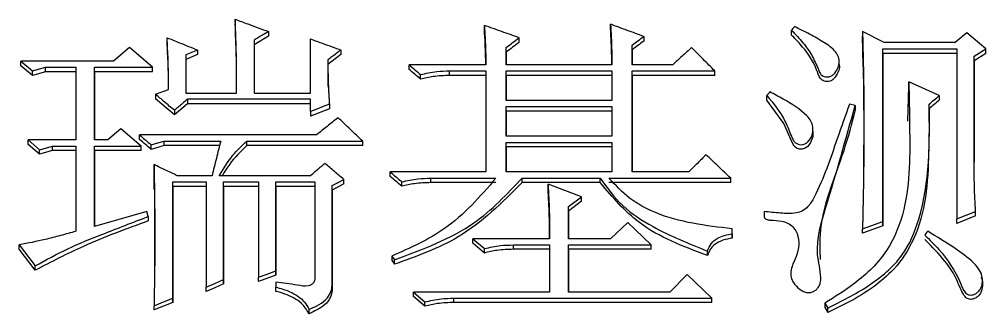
# Model space of a CAD drawing. Header units: millimetres. Extents: x 2371 to 4515, y 843 to 2359.
# Drawn here: x 2888.79 to 2896, y 2089.19 to 2091.39 of the extents above; entities that cross this region are included whole.
import ezdxf

# ---------------------------------------------------------------- set-up
doc = ezdxf.new("R2010")
doc.units = ezdxf.units.MM

msp = doc.modelspace()

# ---------------------------------------------------------------- linework, layer by layer
at = {"color": 7, "linetype": 'Continuous', "lineweight": 25}
for p, q in [((2890.4005, 2091.3858), (2890.4005, 2091.3509)), ((2892.2611, 2091.3051), (2892.2611, 2091.34)), ((2893.2022, 2091.3143), (2893.2022, 2091.3492)), ((2889.8921, 2091.2134), (2889.8921, 2091.2482)), ((2890.6493, 2091.2593), (2890.5411, 2091.1951)), ((2890.6493, 2091.2941), (2890.6493, 2091.2593)), ((2890.963, 2090.8346), (2890.963, 2091.239)), ((2892.5207, 2091.2134), (2892.5207, 2091.2482)), ((2893.451, 2091.2574), (2893.451, 2091.2226)), ((2894.5544, 2091.2685), (2894.5544, 2091.3034)), ((2895.2466, 2091.2115), (2895.0844, 2091.2941)), ((2895.0844, 2091.2941), (2895.0844, 2091.2593)), ((2895.8632, 2091.2849), (2895.7767, 2091.2115)), ((2896.0039, 2091.1656), (2895.8632, 2091.2849)), ((2889.6108, 2091.1747), (2889.4918, 2091.0737)), ((2889.7839, 2091.0277), (2889.6108, 2091.1747)), ((2890.5411, 2091.2298), (2890.5411, 2090.8346)), ((2890.5411, 2091.2298), (2890.5411, 2091.1951)), ((2890.5411, 2091.1951), (2890.5411, 2090.8346)), ((2892.4233, 2091.0461), (2892.4233, 2091.1747)), ((2892.4233, 2091.1401), (2892.4233, 2091.1747)), ((2893.3644, 2091.0461), (2893.3644, 2091.1931)), ((2893.3644, 2091.1584), (2893.3644, 2091.1931)), ((2895.2358, 2091.1656), (2895.7875, 2091.1656)), ((2895.2358, 2089.8755), (2895.2358, 2091.1656)), ((2895.2358, 2091.1309), (2895.2358, 2091.1656)), ((2895.7767, 2091.2115), (2895.2466, 2091.2115)), ((2895.7875, 2091.1656), (2895.7875, 2089.894)), ((2895.9173, 2091.1105), (2896.0039, 2091.1656)), ((2896.0039, 2091.1309), (2896.0039, 2091.1656)), ((2890.1192, 2091.1563), (2890.0327, 2091.1196)), ((2890.1192, 2091.1217), (2890.0327, 2091.085)), ((2890.0327, 2091.1196), (2890.0327, 2090.8346)), ((2890.0327, 2091.1196), (2890.0327, 2091.085)), ((2890.1192, 2091.1563), (2890.1192, 2091.1217)), ((2891.1902, 2091.1217), (2891.0928, 2091.0483)), ((2891.1902, 2091.1564), (2891.1902, 2091.1217)), ((2892.4233, 2091.1401), (2892.4233, 2091.0461)), ((2893.3644, 2091.1584), (2893.3644, 2091.0461)), ((2895.2358, 2091.1309), (2895.2358, 2089.8426)), ((2895.7875, 2091.1309), (2895.2358, 2091.1309)), ((2896.0039, 2091.1309), (2895.9173, 2091.0759)), ((2895.9173, 2090.3187), (2895.9173, 2091.1105)), ((2895.9173, 2091.0759), (2895.9173, 2091.1105)), ((2888.7995, 2091.0737), (2888.8861, 2091.0001)), ((2889.4918, 2091.0737), (2888.7995, 2091.0737)), ((2888.7995, 2091.0391), (2888.7995, 2091.0737)), ((2888.8861, 2090.9657), (2888.7995, 2091.0391)), ((2888.8861, 2091.0001), (2888.9834, 2091.0277)), ((2888.9834, 2091.0277), (2889.2106, 2091.0277)), ((2888.9834, 2090.9932), (2888.9834, 2091.0277)), ((2889.2106, 2091.0277), (2889.2106, 2090.4847)), ((2889.3512, 2091.0277), (2889.7839, 2091.0277)), ((2889.3512, 2090.4847), (2889.3512, 2091.0277)), ((2889.3512, 2090.9932), (2889.3512, 2091.0277)), ((2890.0327, 2091.085), (2890.0327, 2090.8346)), ((2892.2719, 2091.0461), (2891.6986, 2091.0461)), ((2891.6986, 2091.0116), (2891.6986, 2091.0461)), ((2893.213, 2091.0461), (2892.4233, 2091.0461)), ((2893.6673, 2091.0461), (2893.3644, 2091.0461)), ((2894.9097, 2091.0723), (2894.9097, 2091.0841)), ((2894.9097, 2091.0492), (2894.9097, 2091.0608)), ((2895.9173, 2091.0759), (2895.9173, 2090.3186)), ((2888.8861, 2090.9657), (2888.8861, 2091.0001)), ((2888.9834, 2090.9932), (2888.8861, 2090.9657)), ((2889.2106, 2090.9932), (2888.9834, 2090.9932)), ((2889.3512, 2090.9932), (2889.3512, 2090.4847)), ((2889.7839, 2090.9932), (2889.3512, 2090.9932)), ((2891.7851, 2090.9382), (2891.7851, 2090.9726)), ((2892.0014, 2091.0002), (2892.2719, 2091.0002)), ((2892.0014, 2090.9657), (2892.0014, 2091.0002)), ((2892.2719, 2090.9657), (2892.0014, 2090.9657)), ((2892.2719, 2091.0002), (2892.2719, 2090.2449)), ((2892.4233, 2091.0002), (2893.213, 2091.0002)), ((2892.4233, 2090.7794), (2892.4233, 2091.0002)), ((2892.4233, 2090.9657), (2892.4233, 2091.0002)), ((2892.4233, 2090.9657), (2892.4233, 2090.7794)), ((2893.213, 2090.9657), (2892.4233, 2090.9657)), ((2893.213, 2091.0002), (2893.213, 2090.7794)), ((2893.3644, 2091.0002), (2893.981, 2091.0002)), ((2893.3644, 2090.245), (2893.3644, 2091.0002)), ((2893.3644, 2090.9657), (2893.3644, 2091.0002)), ((2893.3644, 2090.9657), (2893.3644, 2090.245)), ((2893.981, 2090.9657), (2893.3644, 2090.9657)), ((2893.981, 2090.9657), (2893.981, 2091.0002)), ((2895.4228, 2090.625), (2895.4306, 2090.8831)), ((2895.6577, 2090.8162), (2895.4306, 2090.9174)), ((2895.4306, 2090.8831), (2895.4306, 2090.9174)), ((2889.8055, 2090.8254), (2889.9029, 2090.8622)), ((2889.8055, 2090.8254), (2889.8055, 2090.7912)), ((2890.0327, 2090.8346), (2890.4113, 2090.8346)), ((2890.5411, 2090.8346), (2890.963, 2090.8346)), ((2894.3705, 2090.7821), (2894.3705, 2090.8163)), ((2895.6577, 2090.8162), (2895.6577, 2090.7821)), ((2889.9462, 2090.6717), (2889.8055, 2090.7912)), ((2890.0435, 2090.7544), (2889.9462, 2090.6717)), ((2890.963, 2090.7886), (2890.0435, 2090.7886)), ((2890.0435, 2090.7886), (2890.0435, 2090.7544)), ((2890.963, 2090.7544), (2890.0435, 2090.7544)), ((2890.963, 2090.6966), (2890.963, 2090.7886)), ((2891.1036, 2090.7518), (2891.1036, 2090.7177)), ((2893.213, 2090.7794), (2892.4233, 2090.7794)), ((2892.4233, 2090.7334), (2893.213, 2090.7334)), ((2892.4233, 2090.5124), (2892.4233, 2090.7334)), ((2892.4233, 2090.6993), (2892.4233, 2090.7334)), ((2893.213, 2090.7334), (2893.213, 2090.5124)), ((2895.0303, 2090.7426), (2894.987, 2090.7518)), ((2895.0303, 2090.7426), (2895.0303, 2090.7085)), ((2895.582, 2090.7177), (2895.582, 2090.7518)), ((2889.9462, 2090.7058), (2889.9462, 2090.6717)), ((2891.1036, 2090.7177), (2890.963, 2090.6625)), ((2890.963, 2090.6966), (2890.963, 2090.6625)), ((2892.4233, 2090.6993), (2892.4233, 2090.5124)), ((2893.213, 2090.6993), (2892.4233, 2090.6993)), ((2894.7129, 2090.5828), (2894.7129, 2090.5833)), ((2889.5459, 2090.5676), (2889.4486, 2090.4847)), ((2889.6974, 2090.4386), (2889.5459, 2090.5676)), ((2891.0063, 2090.5216), (2889.6866, 2090.5215)), ((2889.6866, 2090.4877), (2889.6866, 2090.5215)), ((2893.213, 2090.5124), (2892.4233, 2090.5124)), ((2894.7129, 2090.549), (2894.7129, 2090.58)), ((2888.8536, 2090.4847), (2888.9402, 2090.4109)), ((2889.2106, 2090.4847), (2888.8536, 2090.4847)), ((2888.9402, 2090.3773), (2888.8536, 2090.4509)), ((2888.9402, 2090.4109), (2889.0375, 2090.4386)), ((2889.0375, 2090.4386), (2889.2106, 2090.4386)), ((2889.0375, 2090.4049), (2889.0375, 2090.4386)), ((2889.2106, 2090.4386), (2889.2106, 2089.8015)), ((2889.4486, 2090.4847), (2889.3512, 2090.4847)), ((2889.3512, 2090.4386), (2889.6974, 2090.4386)), ((2889.3512, 2089.8385), (2889.3512, 2090.4386)), ((2889.3512, 2090.4049), (2889.3512, 2090.4386)), ((2889.7731, 2090.4141), (2889.7731, 2090.4478)), ((2889.8704, 2090.4417), (2889.7731, 2090.4141)), ((2889.8704, 2090.4755), (2890.2923, 2090.4755)), ((2890.2838, 2090.4417), (2889.8704, 2090.4417)), ((2890.4871, 2090.4755), (2891.3524, 2090.4755)), ((2890.4871, 2090.4417), (2890.4871, 2090.4755)), ((2891.3524, 2090.4417), (2890.4871, 2090.4417)), ((2891.3524, 2090.4417), (2891.3524, 2090.4755)), ((2892.4233, 2090.4663), (2893.213, 2090.4663)), ((2892.4233, 2090.2449), (2892.4233, 2090.4663)), ((2892.4233, 2090.4325), (2892.4233, 2090.4663)), ((2893.213, 2090.4663), (2893.213, 2090.2449)), ((2888.9402, 2090.3773), (2888.9402, 2090.4109)), ((2889.0375, 2090.4049), (2888.9402, 2090.3773)), ((2889.2106, 2090.4049), (2889.0375, 2090.4049)), ((2889.3512, 2090.4049), (2889.3512, 2089.8385)), ((2889.6974, 2090.4049), (2889.3512, 2090.4049)), ((2892.4233, 2090.4325), (2892.4233, 2090.2449)), ((2893.213, 2090.4325), (2892.4233, 2090.4325)), ((2889.7947, 2090.2668), (2889.7947, 2090.3003)), ((2889.7966, 2090.1144), (2889.7947, 2090.2668)), ((2892.2719, 2090.2449), (2891.558, 2090.2449)), ((2891.558, 2090.2115), (2891.558, 2090.2449)), ((2893.213, 2090.2449), (2892.4233, 2090.2449)), ((2893.7863, 2090.245), (2893.3644, 2090.245)), ((2889.9354, 2090.1711), (2890.1842, 2090.1711)), ((2889.9354, 2089.3016), (2889.9354, 2090.1711)), ((2889.9354, 2090.1377), (2889.9354, 2090.1711)), ((2890.2274, 2090.2172), (2889.9678, 2090.2172)), ((2890.1842, 2090.1711), (2890.1842, 2089.385)), ((2890.963, 2090.2172), (2890.2815, 2090.2172)), ((2890.314, 2090.1711), (2890.5736, 2090.1711)), ((2890.314, 2089.4406), (2890.314, 2090.1711)), ((2890.314, 2090.1377), (2890.314, 2090.1711)), ((2890.5736, 2090.1711), (2890.5736, 2089.4591)), ((2890.7034, 2090.1711), (2890.9955, 2090.1711)), ((2890.7034, 2089.5054), (2890.7034, 2090.1711)), ((2890.7034, 2090.1377), (2890.7034, 2090.1711)), ((2890.9955, 2090.1711), (2890.9955, 2089.4406)), ((2891.2118, 2090.1562), (2891.1253, 2090.1101)), ((2891.2118, 2090.1562), (2891.2118, 2090.1896)), ((2891.6445, 2090.1378), (2891.6445, 2090.1711)), ((2891.8608, 2090.1988), (2892.3476, 2090.1988)), ((2891.8608, 2090.1654), (2891.8608, 2090.1988)), ((2892.3476, 2090.1654), (2891.8608, 2090.1654)), ((2892.5423, 2090.1988), (2893.1265, 2090.1988)), ((2892.5423, 2090.1654), (2892.5423, 2090.1988)), ((2893.1265, 2090.1654), (2892.5423, 2090.1654)), ((2892.9858, 2090.0603), (2892.737, 2090.1527)), ((2892.737, 2090.1193), (2892.737, 2090.1527)), ((2893.1265, 2090.1654), (2893.1265, 2090.1988)), ((2893.1914, 2090.1988), (2894.1, 2090.1988)), ((2894.1, 2090.1654), (2893.1914, 2090.1654)), ((2894.1, 2090.1654), (2894.1, 2090.1988)), ((2889.7971, 2090.1182), (2889.7971, 2089.3964)), ((2889.9354, 2090.1377), (2889.9354, 2089.2694)), ((2890.1842, 2090.1377), (2889.9354, 2090.1377)), ((2890.314, 2090.1377), (2890.314, 2089.4082)), ((2890.5736, 2090.1377), (2890.314, 2090.1377)), ((2890.7034, 2090.1377), (2890.7034, 2089.473)), ((2890.9955, 2090.1377), (2890.7034, 2090.1377)), ((2891.1253, 2089.4128), (2891.1253, 2090.1434)), ((2891.1253, 2090.1101), (2891.1253, 2090.1434)), ((2891.1253, 2090.1101), (2891.1253, 2089.3804)), ((2892.8885, 2089.9864), (2892.9858, 2090.0603)), ((2892.9858, 2090.0271), (2892.8885, 2089.9533)), ((2892.9858, 2090.0271), (2892.9858, 2090.0603)), ((2889.7406, 2089.9494), (2889.3512, 2089.8385)), ((2889.7515, 2089.9125), (2889.7406, 2089.9494)), ((2892.8885, 2089.7461), (2892.8885, 2089.9864)), ((2892.8885, 2089.9533), (2892.8885, 2089.9864)), ((2892.8885, 2089.9533), (2892.8885, 2089.7461)), ((2895.7875, 2089.894), (2895.9281, 2089.9495)), ((2895.9281, 2089.9164), (2895.9281, 2089.9495)), ((2889.7515, 2089.9125), (2889.7515, 2089.8795)), ((2893.332, 2089.8663), (2893.2022, 2089.7461)), ((2893.5051, 2089.6998), (2893.332, 2089.8663)), ((2895.0844, 2089.8201), (2895.2358, 2089.8755)), ((2895.2358, 2089.8426), (2895.2358, 2089.8755)), ((2895.9281, 2089.9164), (2895.7875, 2089.861)), ((2895.7875, 2089.861), (2895.7875, 2089.894)), ((2894.1108, 2089.7831), (2894.1108, 2089.8201)), ((2894.1108, 2089.7872), (2894.1108, 2089.8201)), ((2895.2358, 2089.8426), (2895.0844, 2089.7872)), ((2895.0844, 2089.7872), (2895.0844, 2089.8201)), ((2892.1745, 2089.7461), (2892.2611, 2089.6721)), ((2892.7479, 2089.7461), (2892.1745, 2089.7461)), ((2892.1745, 2089.7133), (2892.1745, 2089.7461)), ((2893.2022, 2089.7461), (2892.8885, 2089.7461)), ((2894.1108, 2089.7831), (2894.1108, 2089.7502)), ((2888.7887, 2089.6998), (2888.9073, 2089.543)), ((2888.7887, 2089.6671), (2888.7887, 2089.6998)), ((2888.9073, 2089.5104), (2888.7887, 2089.6671)), ((2892.2611, 2089.6394), (2892.1745, 2089.7133)), ((2892.2611, 2089.6394), (2892.2611, 2089.6721)), ((2892.4774, 2089.6998), (2892.7479, 2089.6998)), ((2892.4774, 2089.6671), (2892.4774, 2089.6998)), ((2892.7479, 2089.6671), (2892.4774, 2089.6671)), ((2892.7479, 2089.6998), (2892.7479, 2089.348)), ((2892.8885, 2089.6998), (2893.5051, 2089.6998)), ((2892.8885, 2089.348), (2892.8885, 2089.6998)), ((2892.8885, 2089.6671), (2892.8885, 2089.6998)), ((2892.8885, 2089.6671), (2892.8885, 2089.348)), ((2893.5051, 2089.6671), (2892.8885, 2089.6671)), ((2893.5051, 2089.6671), (2893.5051, 2089.6998)), ((2893.927, 2089.6209), (2893.927, 2089.6536)), ((2891.5688, 2089.6165), (2891.5904, 2089.5888)), ((2891.5688, 2089.6165), (2891.5688, 2089.5839)), ((2891.5904, 2089.5562), (2891.5904, 2089.5888)), ((2888.9073, 2089.5104), (2888.9073, 2089.543)), ((2890.7034, 2089.473), (2890.7034, 2089.5054)), ((2890.314, 2089.4082), (2890.314, 2089.4406)), ((2890.7034, 2089.473), (2890.5736, 2089.4267)), ((2890.5736, 2089.4267), (2890.5736, 2089.4591)), ((2893.7755, 2089.4777), (2893.6457, 2089.348)), ((2893.9594, 2089.3016), (2893.7755, 2089.4777)), ((2895.9696, 2089.4821), (2895.9696, 2089.4888)), ((2890.1842, 2089.3527), (2890.1842, 2089.385)), ((2890.7034, 2089.4221), (2890.7034, 2089.385)), ((2890.7034, 2089.3527), (2890.7034, 2089.385)), ((2891.1253, 2089.3804), (2891.1253, 2089.4128)), ((2889.9354, 2089.2694), (2889.9354, 2089.3016)), ((2891.731, 2089.348), (2891.8176, 2089.2738)), ((2892.7479, 2089.348), (2891.731, 2089.348)), ((2891.731, 2089.3157), (2891.731, 2089.348)), ((2891.8176, 2089.2416), (2891.731, 2089.3157)), ((2892.0339, 2089.3016), (2893.9594, 2089.3016)), ((2892.0339, 2089.2694), (2892.0339, 2089.3016)), ((2893.6457, 2089.348), (2892.8885, 2089.348)), ((2893.9594, 2089.2694), (2893.9594, 2089.3016)), ((2889.7947, 2089.2138), (2889.7947, 2089.246)), ((2890.9522, 2089.1861), (2890.9522, 2089.2182)), ((2891.8176, 2089.2416), (2891.8176, 2089.2738)), ((2893.9594, 2089.2694), (2892.0339, 2089.2694)), ((2894.8031, 2089.2646), (2894.8248, 2089.2275)), ((2894.8031, 2089.2646), (2894.8031, 2089.2324)), ((2894.8032, 2089.2324), (2894.8248, 2089.1954)), ((2894.8248, 2089.1954), (2894.8248, 2089.2275))]:
    msp.add_line(p, q, dxfattribs=at)
at = {"color": 7, "linetype": 'Continuous', "lineweight": 25, "flags": 128}
for points in [[(2894.576, 2091.3308), (2894.5705, 2091.3239), (2894.5624, 2091.3136), (2894.5544, 2091.3033)], [(2889.7839, 2090.9932), (2889.7839, 2091.0105), (2889.7839, 2091.0277)], [(2894.3921, 2090.8439), (2894.3866, 2090.8369), (2894.3786, 2090.8266), (2894.3705, 2090.8163)], [(2891.1036, 2090.7518), (2891.0575, 2090.7337), (2891.0102, 2090.7151), (2890.963, 2090.6966)], [(2894.7122, 2090.5492), (2894.7127, 2090.507), (2894.6971, 2090.4643), (2894.6755, 2090.4354), (2894.657, 2090.422), (2894.6345, 2090.4154), (2894.6138, 2090.4162), (2894.592, 2090.4239), (2894.5748, 2090.4381), (2894.5581, 2090.4661), (2894.4978, 2090.607), (2894.3705, 2090.7821), (2894.3705, 2090.7821)], [(2888.8536, 2090.4509), (2888.8536, 2090.4594), (2888.8536, 2090.4678), (2888.8536, 2090.4762), (2888.8536, 2090.4847)], [(2889.6974, 2090.4049), (2889.6974, 2090.4134), (2889.6974, 2090.426), (2889.6974, 2090.4386)], [(2889.7731, 2090.4478), (2889.8218, 2090.4616), (2889.8704, 2090.4755)], [(2889.8704, 2090.4417), (2889.8704, 2090.4502), (2889.8704, 2090.4586), (2889.8704, 2090.4755)], [(2891.1253, 2090.1434), (2891.1685, 2090.1665), (2891.2118, 2090.1896)], [(2895.5712, 2089.8016), (2895.5657, 2089.7945), (2895.5576, 2089.7842), (2895.5496, 2089.7739)], [(2891.5688, 2089.5839), (2891.5796, 2089.5701), (2891.5904, 2089.5562)], [(2890.5736, 2089.4591), (2890.6385, 2089.4823), (2890.7034, 2089.5054)], [(2890.1842, 2089.385), (2890.2491, 2089.4128), (2890.314, 2089.4406)], [(2890.314, 2089.4082), (2890.2491, 2089.3804), (2890.1842, 2089.3527)], [(2889.7947, 2089.246), (2889.8651, 2089.2738), (2889.9354, 2089.3016)], [(2889.9354, 2089.2694), (2889.8651, 2089.2416), (2889.7947, 2089.2138)]]:
    msp.add_lwpolyline(points, dxfattribs=at)
at = {"color": 7, "linetype": 'Continuous', "lineweight": 25}
for points, knots in [([(2890.4113, 2090.8346), (2890.4113, 2090.8379), (2890.4113, 2090.8444), (2890.4113, 2090.8542), (2890.4113, 2090.864), (2890.4113, 2090.8739), (2890.4113, 2090.8837), (2890.4113, 2090.8935), (2890.4113, 2090.9017), (2890.4112, 2090.9098), (2890.4112, 2090.918), (2890.4112, 2090.9278), (2890.4112, 2090.936), (2890.4112, 2090.9442), (2890.4111, 2090.9524), (2890.4111, 2090.9622), (2890.411, 2090.9703), (2890.411, 2090.9785), (2890.411, 2090.9867), (2890.4109, 2090.9965), (2890.4108, 2091.0047), (2890.4108, 2091.0128), (2890.4107, 2091.021), (2890.4106, 2091.0308), (2890.4105, 2091.039), (2890.4104, 2091.0471), (2890.4103, 2091.0553), (2890.4102, 2091.0651), (2890.4101, 2091.0733), (2890.41, 2091.0815), (2890.4098, 2091.0896), (2890.4097, 2091.0994), (2890.4095, 2091.1092), (2890.4093, 2091.1174), (2890.4092, 2091.1256), (2890.409, 2091.1337), (2890.4088, 2091.1419), (2890.4086, 2091.1501), (2890.4084, 2091.1582), (2890.4081, 2091.168), (2890.4079, 2091.1778), (2890.4076, 2091.186), (2890.4074, 2091.1941), (2890.4072, 2091.2023), (2890.4069, 2091.2121), (2890.4066, 2091.2202), (2890.4063, 2091.2284), (2890.4061, 2091.2366), (2890.4057, 2091.2464), (2890.4054, 2091.2545), (2890.4052, 2091.2627), (2890.4049, 2091.2708), (2890.4045, 2091.2806), (2890.4042, 2091.2888), (2890.4039, 2091.2969), (2890.4036, 2091.3051), (2890.4032, 2091.3149), (2890.4029, 2091.323), (2890.4026, 2091.3312), (2890.4023, 2091.3393), (2890.4019, 2091.3491), (2890.4016, 2091.3573), (2890.4013, 2091.3654), (2890.4009, 2091.3744), (2890.4006, 2091.3817), (2890.4005, 2091.3858)], [0, 0, 0, 0, 0.017776, 0.035552, 0.053328, 0.071104, 0.08888, 0.106656, 0.124432, 0.13332, 0.151096, 0.168872, 0.186648, 0.195536, 0.213312, 0.231088, 0.248863, 0.257751, 0.275527, 0.293303, 0.311079, 0.319967, 0.337743, 0.355519, 0.373295, 0.382183, 0.399959, 0.417735, 0.435511, 0.444399, 0.462175, 0.479951, 0.497727, 0.515503, 0.524391, 0.542167, 0.559943, 0.568831, 0.586607, 0.604383, 0.622159, 0.639935, 0.648823, 0.666599, 0.684375, 0.702151, 0.711039, 0.728814, 0.74659, 0.764366, 0.773254, 0.79103, 0.808806, 0.826582, 0.83547, 0.853246, 0.871022, 0.888798, 0.897686, 0.915462, 0.933238, 0.951014, 0.959902, 0.977678, 1, 1, 1, 1]), ([(2890.4005, 2091.3858), (2890.4318, 2091.3743), (2890.4889, 2091.3532), (2890.5719, 2091.3226), (2890.6235, 2091.3036), (2890.6493, 2091.2941)], [0, 0, 0, 0, 0.377751, 0.688875, 1, 1, 1, 1]), ([(2890.4112, 2090.8346), (2890.4112, 2090.8755), (2890.4111, 2090.9688), (2890.4088, 2091.141), (2890.4036, 2091.272), (2890.4005, 2091.3509)], [0, 0, 0, 0, 0.237453, 0.541098, 1, 1, 1, 1]), ([(2892.2611, 2091.34), (2892.2631, 2091.3084), (2892.2673, 2091.2437), (2892.2707, 2091.1458), (2892.2715, 2091.0793), (2892.2719, 2091.0461)], [0, 0, 0, 0, 0.32278, 0.661317, 1, 1, 1, 1]), ([(2892.5207, 2091.2482), (2892.4774, 2091.2635), (2892.3909, 2091.2941), (2892.3043, 2091.3247), (2892.2611, 2091.34)], [0, 0, 0, 0, 0.499999, 1, 1, 1, 1]), ([(2892.2713, 2091.0461), (2892.2711, 2091.0663), (2892.2704, 2091.1196), (2892.2675, 2091.2059), (2892.2632, 2091.272), (2892.2611, 2091.3051)], [0, 0, 0, 0, 0.233176, 0.61648, 1, 1, 1, 1]), ([(2893.2022, 2091.3492), (2893.2045, 2091.3168), (2893.2092, 2091.2502), (2893.212, 2091.1492), (2893.2127, 2091.0805), (2893.213, 2091.0461)], [0, 0, 0, 0, 0.3207986, 0.6603196, 1, 1, 1, 1]), ([(2893.451, 2091.2574), (2893.4095, 2091.2727), (2893.3266, 2091.3033), (2893.2436, 2091.3339), (2893.2022, 2091.3492)], [0, 0, 0, 0, 0.499999, 1, 1, 1, 1]), ([(2893.2126, 2091.0461), (2893.2124, 2091.0671), (2893.2118, 2091.1223), (2893.2094, 2091.2117), (2893.2046, 2091.2801), (2893.2022, 2091.3143)], [0, 0, 0, 0, 0.234022, 0.616855, 1, 1, 1, 1]), ([(2894.5544, 2091.3033), (2894.5836, 2091.273), (2894.6395, 2091.215), (2894.7084, 2091.1185), (2894.7435, 2091.0386), (2894.7643, 2090.9865), (2894.7803, 2090.9668), (2894.7973, 2090.9575), (2894.8166, 2090.9541), (2894.837, 2090.956), (2894.8593, 2090.9656), (2894.8838, 2090.9897), (2894.9025, 2091.0242), (2894.9136, 2091.0654), (2894.9064, 2091.1062), (2894.8735, 2091.1625), (2894.7929, 2091.2159), (2894.6894, 2091.2759), (2894.6139, 2091.3125), (2894.576, 2091.3309)], [0, 0, 0, 0, 0.120486, 0.230168, 0.339823, 0.374602, 0.392982, 0.411577, 0.427593, 0.446559, 0.467306, 0.493913, 0.542941, 0.579847, 0.61702, 0.661529, 0.765546, 0.882403, 1, 1, 1, 1]), ([(2889.9029, 2090.8622), (2889.9028, 2090.8992), (2889.9026, 2090.9733), (2889.8997, 2091.1021), (2889.8949, 2091.1936), (2889.8921, 2091.2482)], [0, 0, 0, 0, 0.2875751, 0.5751666, 1, 1, 1, 1]), ([(2889.8921, 2091.2482), (2889.923, 2091.2357), (2889.9763, 2091.2141), (2890.052, 2091.1835), (2890.0968, 2091.1654), (2890.1192, 2091.1563)], [0, 0, 0, 0, 0.408301, 0.70415, 1, 1, 1, 1]), ([(2890.6493, 2091.2941), (2890.6352, 2091.2857), (2890.6101, 2091.2708), (2890.5741, 2091.2494), (2890.5521, 2091.2363), (2890.5411, 2091.2298)], [0, 0, 0, 0, 0.390452, 0.695225, 1, 1, 1, 1]), ([(2890.963, 2091.239), (2890.9944, 2091.2276), (2891.0479, 2091.2081), (2891.1237, 2091.1806), (2891.168, 2091.1644), (2891.1902, 2091.1564)], [0, 0, 0, 0, 0.4145168, 0.7072578, 1, 1, 1, 1]), ([(2892.4233, 2091.1747), (2892.4395, 2091.187), (2892.472, 2091.2115), (2892.5045, 2091.236), (2892.5207, 2091.2482)], [0, 0, 0, 0, 0.500001, 1, 1, 1, 1]), ([(2893.3644, 2091.1931), (2893.3789, 2091.2038), (2893.4077, 2091.2252), (2893.4365, 2091.2467), (2893.451, 2091.2574)], [0, 0, 0, 0, 0.5000012, 1, 1, 1, 1]), ([(2894.9091, 2091.0493), (2894.9095, 2091.0482), (2894.914, 2091.0345), (2894.9062, 2090.9992), (2894.8884, 2090.9616), (2894.8637, 2090.9348), (2894.8427, 2090.9231), (2894.82, 2090.9194), (2894.799, 2090.9225), (2894.7819, 2090.9314), (2894.758, 2090.9584), (2894.7282, 2091.0602), (2894.6511, 2091.1691), (2894.5761, 2091.2462), (2894.5544, 2091.2685)], [0, 0, 0, 0, 0.0055612, 0.0706638, 0.1676367, 0.2085209, 0.2434023, 0.2783337, 0.313115, 0.3400719, 0.3669681, 0.4836117, 0.8508324, 1, 1, 1, 1]), ([(2895.0844, 2091.2941), (2895.0846, 2091.2841), (2895.085, 2091.2692), (2895.0855, 2091.2492), (2895.0858, 2091.2343), (2895.0862, 2091.2193), (2895.0865, 2091.2044), (2895.0869, 2091.1894), (2895.0872, 2091.1769), (2895.0874, 2091.1669), (2895.0876, 2091.1595), (2895.0877, 2091.152), (2895.0879, 2091.1445), (2895.0881, 2091.137), (2895.0883, 2091.1295), (2895.0884, 2091.122), (2895.0888, 2091.1071), (2895.0899, 2091.0547), (2895.0911, 2090.9948), (2895.0922, 2090.9348), (2895.0927, 2090.9048), (2895.0933, 2090.8649), (2895.094, 2090.8149), (2895.0946, 2090.7549), (2895.0951, 2090.6949), (2895.0953, 2090.6349), (2895.0953, 2090.5748), (2895.0951, 2090.5147), (2895.0948, 2090.4547), (2895.0943, 2090.3946), (2895.0936, 2090.3344), (2895.0928, 2090.2743), (2895.092, 2090.2142), (2895.091, 2090.154), (2895.0901, 2090.1038), (2895.0893, 2090.0637), (2895.0887, 2090.0336), (2895.0882, 2090.0035), (2895.0876, 2089.9734), (2895.0867, 2089.9328), (2895.086, 2089.8971), (2895.0851, 2089.856), (2895.0847, 2089.8355), (2895.0844, 2089.8201)], [0, 0, 0, 0, 0.020371, 0.030556, 0.040742, 0.050927, 0.061113, 0.071298, 0.081483, 0.086576, 0.091669, 0.096762, 0.101854, 0.106947, 0.11204, 0.117132, 0.122225, 0.142596, 0.22408, 0.24445, 0.264821, 0.285192, 0.325934, 0.366676, 0.407417, 0.448159, 0.488901, 0.529643, 0.570384, 0.611126, 0.651868, 0.69261, 0.733351, 0.774093, 0.814835, 0.835206, 0.855577, 0.875948, 0.896318, 0.916689, 0.958345, 0.968758, 1, 1, 1, 1]), ([(2895.0891, 2091.0322), (2895.0884, 2091.0667), (2895.0869, 2091.1425), (2895.0853, 2091.2181), (2895.0844, 2091.2593)], [0, 0, 0, 0, 0.455718, 1, 1, 1, 1]), ([(2889.9027, 2090.8621), (2889.9026, 2090.8878), (2889.9024, 2090.9505), (2889.8997, 2091.0676), (2889.8949, 2091.159), (2889.8921, 2091.2134)], [0, 0, 0, 0, 0.218758, 0.534706, 1, 1, 1, 1]), ([(2892.5207, 2091.2134), (2892.5045, 2091.2012), (2892.472, 2091.1768), (2892.4396, 2091.1523), (2892.4233, 2091.1401)], [0, 0, 0, 0, 0.499998, 1, 1, 1, 1]), ([(2893.451, 2091.2226), (2893.4365, 2091.2119), (2893.4077, 2091.1905), (2893.3789, 2091.1691), (2893.3644, 2091.1584)], [0, 0, 0, 0, 0.499999, 1, 1, 1, 1]), ([(2893.8079, 2091.1747), (2893.7845, 2091.1533), (2893.7376, 2091.1104), (2893.6908, 2091.0676), (2893.6673, 2091.0461)], [0, 0, 0, 0, 0.5, 1, 1, 1, 1]), ([(2893.981, 2091.0002), (2893.9522, 2091.0293), (2893.8945, 2091.0875), (2893.8368, 2091.1457), (2893.8079, 2091.1747)], [0, 0, 0, 0, 0.5, 1, 1, 1, 1]), ([(2891.1902, 2091.1564), (2891.1772, 2091.1466), (2891.1544, 2091.1294), (2891.122, 2091.1049), (2891.1025, 2091.0902), (2891.0928, 2091.0829)], [0, 0, 0, 0, 0.400149, 0.700074, 1, 1, 1, 1]), ([(2891.0928, 2091.0829), (2891.0928, 2091.0415), (2891.0929, 2090.9976), (2891.0939, 2090.951), (2891.0941, 2090.9407), (2891.0944, 2090.9304), (2891.0947, 2090.92), (2891.095, 2090.9123), (2891.0954, 2090.9019), (2891.0958, 2090.8916), (2891.0964, 2090.8787), (2891.0969, 2090.8683), (2891.0974, 2090.858), (2891.0979, 2090.8477), (2891.0985, 2090.8373), (2891.0991, 2090.827), (2891.0997, 2090.8167), (2891.1002, 2090.8076), (2891.1007, 2090.7999), (2891.101, 2090.7947), (2891.1014, 2090.7882), (2891.1018, 2090.7805), (2891.1022, 2090.774), (2891.1026, 2090.7689), (2891.1029, 2090.7641), (2891.1032, 2090.7584), (2891.1035, 2090.754), (2891.1036, 2090.7518)], [0, 0, 0, 0, 0.3746898, 0.3981076, 0.4215253, 0.4683608, 0.4917786, 0.5151963, 0.538614, 0.5854496, 0.6088673, 0.6557028, 0.6791205, 0.7025382, 0.7493737, 0.7727914, 0.7962091, 0.8430445, 0.8547534, 0.8664622, 0.88988, 0.9132977, 0.9367154, 0.9484242, 0.9601331, 0.9800665, 1, 1, 1, 1]), ([(2891.6986, 2091.0461), (2891.713, 2091.0339), (2891.7418, 2091.0093), (2891.7707, 2090.9848), (2891.7851, 2090.9726)], [0, 0, 0, 0, 0.5, 1, 1, 1, 1]), ([(2895.0889, 2091.043), (2895.0911, 2090.8865), (2895.0946, 2090.6413), (2895.0924, 2090.3537), (2895.0906, 2090.2244), (2895.0907, 2090.1936), (2895.0908, 2090.1906), (2895.0909, 2090.1906), (2895.0909, 2090.1906)], [0, 0, 0, 0, 0.55345, 0.867203, 0.980365, 0.994237, 0.998832, 1, 1, 1, 1]), ([(2891.0965, 2090.8768), (2891.0954, 2090.9069), (2891.0941, 2090.9413), (2891.0936, 2090.9794), (2891.0935, 2090.9843)], [0, 0, 0, 0, 0.872829, 1, 1, 1, 1]), ([(2891.7851, 2090.9382), (2891.7707, 2090.9504), (2891.7418, 2090.9749), (2891.713, 2090.9994), (2891.6986, 2091.0116)], [0, 0, 0, 0, 0.4999977, 1, 1, 1, 1]), ([(2891.7851, 2090.9726), (2891.8249, 2090.9817), (2891.896, 2090.9981), (2891.9692, 2090.9995), (2892.0014, 2091.0002)], [0, 0, 0, 0, 0.558835, 1, 1, 1, 1]), ([(2892.0014, 2090.9657), (2891.9604, 2090.9646), (2891.8871, 2090.9627), (2891.8162, 2090.9456), (2891.7851, 2090.9382)], [0, 0, 0, 0, 0.5610854, 1, 1, 1, 1]), ([(2895.4306, 2090.9174), (2895.4324, 2090.8067), (2895.4375, 2090.4901), (2895.4421, 2090.0577), (2895.2854, 2089.6451), (2895.0525, 2089.4206), (2894.8789, 2089.312), (2894.8031, 2089.2646)], [0, 0, 0, 0, 0.178231, 0.509536, 0.685642, 0.862667, 1, 1, 1, 1]), ([(2889.9462, 2090.7058), (2889.9337, 2090.7164), (2889.9087, 2090.7376), (2889.8618, 2090.7775), (2889.8275, 2090.8068), (2889.8055, 2090.8254)], [0, 0, 0, 0, 0.266243, 0.532487, 1, 1, 1, 1]), ([(2894.3705, 2090.8163), (2894.4217, 2090.7538), (2894.4985, 2090.6601), (2894.5424, 2090.5372), (2894.5652, 2090.4827), (2894.5833, 2090.4616), (2894.6036, 2090.4513), (2894.6263, 2090.4476), (2894.6488, 2090.4507), (2894.6715, 2090.4635), (2894.6948, 2090.4902), (2894.7142, 2090.5313), (2894.7159, 2090.5809), (2894.7013, 2090.6275), (2894.6338, 2090.7067), (2894.5229, 2090.7734), (2894.4257, 2090.8258), (2894.3921, 2090.8439)], [0, 0, 0, 0, 0.226353, 0.339206, 0.374163, 0.395072, 0.416138, 0.435558, 0.45699, 0.476776, 0.506219, 0.555776, 0.604139, 0.64694, 0.693735, 0.894302, 1, 1, 1, 1]), ([(2895.582, 2090.7518), (2895.5946, 2090.7626), (2895.6198, 2090.784), (2895.6451, 2090.8055), (2895.6577, 2090.8162)], [0, 0, 0, 0, 0.5, 1, 1, 1, 1]), ([(2890.0435, 2090.7886), (2890.031, 2090.778), (2890.0086, 2090.7589), (2889.9761, 2090.7313), (2889.9562, 2090.7143), (2889.9462, 2090.7058)], [0, 0, 0, 0, 0.384576, 0.692287, 1, 1, 1, 1]), ([(2894.987, 2090.7518), (2894.9562, 2090.6655), (2894.873, 2090.4323), (2894.787, 2090.1704), (2894.6876, 2089.9927), (2894.639, 2089.9524), (2894.5678, 2089.9306), (2894.4691, 2089.9369), (2894.3895, 2089.9452), (2894.3488, 2089.9494)], [0, 0, 0, 0, 0.239125, 0.645779, 0.717633, 0.759609, 0.801685, 0.898672, 1, 1, 1, 1]), ([(2894.3488, 2089.9125), (2894.3494, 2089.9098), (2894.3507, 2089.9045), (2894.3566, 2089.8973), (2894.3695, 2089.8896), (2894.3909, 2089.8855), (2894.4366, 2089.8826), (2894.492, 2089.8803), (2894.5478, 2089.8527), (2894.5817, 2089.8173), (2894.605, 2089.7662), (2894.6129, 2089.6959), (2894.5923, 2089.6163), (2894.559, 2089.5496), (2894.5454, 2089.4929), (2894.5526, 2089.4448), (2894.5807, 2089.3993), (2894.6175, 2089.3643), (2894.6577, 2089.3453), (2894.6895, 2089.342), (2894.7181, 2089.35), (2894.7413, 2089.3658), (2894.7594, 2089.3886), (2894.7717, 2089.4191), (2894.7744, 2089.5018), (2894.721, 2089.6893), (2894.8579, 2090.1266), (2894.96, 2090.4913), (2895.0303, 2090.7426)], [0, 0, 0, 0, 0.003564, 0.007141, 0.011667, 0.022281, 0.03379, 0.068951, 0.089643, 0.110396, 0.130498, 0.162022, 0.201668, 0.236438, 0.25911, 0.277, 0.29888, 0.327265, 0.340596, 0.354041, 0.36589, 0.376926, 0.38899, 0.402933, 0.419058, 0.496673, 0.653151, 1, 1, 1, 1]), ([(2894.8248, 2089.2275), (2894.9273, 2089.279), (2895.1331, 2089.3823), (2895.3928, 2089.5993), (2895.5905, 2090.072), (2895.5856, 2090.4611), (2895.582, 2090.7518)], [0, 0, 0, 0, 0.180959, 0.363243, 0.524232, 1, 1, 1, 1]), ([(2895.6577, 2090.7821), (2895.6451, 2090.7713), (2895.6198, 2090.7499), (2895.5946, 2090.7284), (2895.582, 2090.7177)], [0, 0, 0, 0, 0.5, 1, 1, 1, 1]), ([(2895.0303, 2090.7085), (2895.0036, 2090.6068), (2894.9219, 2090.2957), (2894.7543, 2089.9325), (2894.7658, 2089.6523), (2894.7683, 2089.5903)], [0, 0, 0, 0, 0.274566, 0.839435, 1, 1, 1, 1]), ([(2895.582, 2090.7177), (2895.5814, 2090.6092), (2895.5798, 2090.282), (2895.5513, 2089.8516), (2895.302, 2089.4702), (2895.0573, 2089.3071), (2894.8786, 2089.2212), (2894.8248, 2089.1954)], [0, 0, 0, 0, 0.180756, 0.544805, 0.687034, 0.905678, 1, 1, 1, 1]), ([(2891.1685, 2090.6505), (2891.1415, 2090.629), (2891.0874, 2090.5861), (2891.0333, 2090.5431), (2891.0063, 2090.5216)], [0, 0, 0, 0, 0.4999994, 1, 1, 1, 1]), ([(2891.3524, 2090.4755), (2891.3218, 2090.5047), (2891.2605, 2090.563), (2891.1992, 2090.6214), (2891.1685, 2090.6505)], [0, 0, 0, 0, 0.5, 1, 1, 1, 1]), ([(2889.6866, 2090.5215), (2889.701, 2090.5093), (2889.7298, 2090.4847), (2889.7587, 2090.4601), (2889.7731, 2090.4478)], [0, 0, 0, 0, 0.499999, 1, 1, 1, 1]), ([(2889.7731, 2090.4141), (2889.7587, 2090.4264), (2889.7298, 2090.4509), (2889.701, 2090.4755), (2889.6866, 2090.4877)], [0, 0, 0, 0, 0.499998, 1, 1, 1, 1]), ([(2890.2923, 2090.4755), (2890.2815, 2090.4325), (2890.2599, 2090.3464), (2890.2382, 2090.2603), (2890.2274, 2090.2172)], [0, 0, 0, 0, 0.5, 1, 1, 1, 1]), ([(2890.2815, 2090.2173), (2890.313, 2090.27), (2890.3696, 2090.3647), (2890.451, 2090.4414), (2890.4871, 2090.4755)], [0, 0, 0, 0, 0.5562609, 1, 1, 1, 1]), ([(2890.4871, 2090.4417), (2890.4419, 2090.3979), (2890.3712, 2090.3296), (2890.3212, 2090.247), (2890.3032, 2090.2172)], [0, 0, 0, 0, 0.640616, 1, 1, 1, 1]), ([(2894.1, 2090.1988), (2894.0694, 2090.228), (2894.0081, 2090.2865), (2893.9468, 2090.3449), (2893.9161, 2090.3741)], [0, 0, 0, 0, 0.5, 1, 1, 1, 1]), ([(2889.7947, 2090.3003), (2889.7958, 2090.2345), (2889.7992, 2090.0263), (2889.8017, 2089.6751), (2889.7971, 2089.389), (2889.7947, 2089.246)], [0, 0, 0, 0, 0.18758, 0.593728, 1, 1, 1, 1]), ([(2889.9678, 2090.2172), (2889.939, 2090.2311), (2889.8813, 2090.2588), (2889.8236, 2090.2864), (2889.7947, 2090.3003)], [0, 0, 0, 0, 0.5, 1, 1, 1, 1]), ([(2891.0712, 2090.3095), (2891.0531, 2090.2941), (2891.0171, 2090.2634), (2890.981, 2090.2326), (2890.963, 2090.2172)], [0, 0, 0, 0, 0.500002, 1, 1, 1, 1]), ([(2891.2118, 2090.1896), (2891.1884, 2090.2096), (2891.1415, 2090.2496), (2891.0946, 2090.2895), (2891.0712, 2090.3095)], [0, 0, 0, 0, 0.499999, 1, 1, 1, 1]), ([(2895.9281, 2089.9495), (2895.9265, 2089.9817), (2895.9232, 2090.046), (2895.9186, 2090.1691), (2895.9178, 2090.26), (2895.9173, 2090.3187)], [0, 0, 0, 0, 0.2613158, 0.522638, 1, 1, 1, 1]), ([(2891.558, 2090.2449), (2891.5724, 2090.2326), (2891.6012, 2090.208), (2891.6301, 2090.1834), (2891.6445, 2090.1711)], [0, 0, 0, 0, 0.5, 1, 1, 1, 1]), ([(2891.6445, 2090.1378), (2891.6301, 2090.15), (2891.6012, 2090.1746), (2891.5724, 2090.1992), (2891.558, 2090.2115)], [0, 0, 0, 0, 0.499998, 1, 1, 1, 1]), ([(2892.3476, 2090.1988), (2892.229, 2090.0618), (2892.0138, 2089.8133), (2891.7067, 2089.6775), (2891.5688, 2089.6165)], [0, 0, 0, 0, 0.551009, 1, 1, 1, 1]), ([(2891.5904, 2089.5888), (2891.7994, 2089.6658), (2892.1679, 2089.8014), (2892.4292, 2090.0788), (2892.5423, 2090.1988)], [0, 0, 0, 0, 0.567388, 1, 1, 1, 1]), ([(2892.5423, 2090.1654), (2892.3932, 2090.016), (2892.123, 2089.7452), (2891.7552, 2089.6147), (2891.5904, 2089.5562)], [0, 0, 0, 0, 0.551806, 1, 1, 1, 1]), ([(2891.6445, 2090.1711), (2891.6842, 2090.1803), (2891.7554, 2090.1967), (2891.8285, 2090.1982), (2891.8608, 2090.1988)], [0, 0, 0, 0, 0.558835, 1, 1, 1, 1]), ([(2891.8608, 2090.1654), (2891.8197, 2090.1643), (2891.7465, 2090.1623), (2891.6756, 2090.1453), (2891.6445, 2090.1378)], [0, 0, 0, 0, 0.5610855, 1, 1, 1, 1]), ([(2892.737, 2090.1527), (2892.7404, 2090.085), (2892.7456, 2089.9835), (2892.7473, 2089.8479), (2892.7477, 2089.78), (2892.7479, 2089.7461)], [0, 0, 0, 0, 0.499798, 0.749887, 1, 1, 1, 1]), ([(2893.1265, 2090.1988), (2893.178, 2090.1271), (2893.2828, 2089.9815), (2893.5648, 2089.8004), (2893.789, 2089.7095), (2893.927, 2089.6536)], [0, 0, 0, 0, 0.271719, 0.55196, 1, 1, 1, 1]), ([(2893.927, 2089.6209), (2893.746, 2089.6886), (2893.4285, 2089.8073), (2893.2173, 2090.0578), (2893.1265, 2090.1654)], [0, 0, 0, 0, 0.570125, 1, 1, 1, 1]), ([(2894.1108, 2089.8201), (2893.9144, 2089.8436), (2893.6425, 2089.8761), (2893.3384, 2090.0406), (2893.24, 2090.1465), (2893.1914, 2090.1988)], [0, 0, 0, 0, 0.568218, 0.786772, 1, 1, 1, 1]), ([(2892.7476, 2089.7461), (2892.7475, 2089.769), (2892.7472, 2089.8259), (2892.7455, 2089.9504), (2892.7404, 2090.0518), (2892.737, 2090.1193)], [0, 0, 0, 0, 0.1843994, 0.4565759, 1, 1, 1, 1]), ([(2894.3488, 2089.9494), (2894.3488, 2089.9425), (2894.3488, 2089.9302), (2894.3488, 2089.9179), (2894.3488, 2089.9125)], [0, 0, 0, 0, 0.56, 1, 1, 1, 1]), ([(2888.9073, 2089.543), (2888.9876, 2089.5877), (2889.1476, 2089.6768), (2889.4346, 2089.7902), (2889.6357, 2089.8679), (2889.7515, 2089.9125)], [0, 0, 0, 0, 0.299825, 0.597258, 1, 1, 1, 1]), ([(2889.7515, 2089.8795), (2889.5886, 2089.8198), (2889.2989, 2089.7136), (2889.0265, 2089.5723), (2888.9073, 2089.5104)], [0, 0, 0, 0, 0.562276, 1, 1, 1, 1]), ([(2889.2106, 2089.8015), (2889.1725, 2089.7909), (2889.0963, 2089.7695), (2888.9563, 2089.7331), (2888.8531, 2089.7126), (2888.7887, 2089.6998)], [0, 0, 0, 0, 0.273664, 0.547351, 1, 1, 1, 1]), ([(2895.5496, 2089.7739), (2895.585, 2089.7386), (2895.692, 2089.6321), (2895.7924, 2089.4852), (2895.8362, 2089.357), (2895.8663, 2089.3308), (2895.884, 2089.3249), (2895.9054, 2089.3257), (2895.9282, 2089.3338), (2895.9507, 2089.3499), (2895.9699, 2089.3768), (2895.9807, 2089.414), (2895.9807, 2089.46), (2895.9611, 2089.5148), (2895.8924, 2089.5908), (2895.7591, 2089.6877), (2895.64, 2089.7598), (2895.5712, 2089.8016)], [0, 0, 0, 0, 0.115425, 0.348555, 0.412098, 0.42532, 0.438686, 0.453028, 0.472542, 0.492546, 0.515345, 0.548269, 0.582418, 0.623377, 0.682539, 0.816306, 1, 1, 1, 1]), ([(2893.927, 2089.6536), (2893.9348, 2089.673), (2893.9509, 2089.7126), (2894.015, 2089.7652), (2894.0742, 2089.7762), (2894.1108, 2089.7831)], [0, 0, 0, 0, 0.268716, 0.546829, 1, 1, 1, 1]), ([(2894.1108, 2089.7502), (2894.0875, 2089.7463), (2894.0414, 2089.7385), (2893.9836, 2089.7091), (2893.9444, 2089.6673), (2893.9327, 2089.6362), (2893.927, 2089.6209)], [0, 0, 0, 0, 0.290273, 0.573749, 0.789636, 1, 1, 1, 1]), ([(2894.1108, 2089.7502), (2894.1108, 2089.7544), (2894.1108, 2089.7613), (2894.1108, 2089.7709), (2894.1108, 2089.7791), (2894.1108, 2089.7845), (2894.1108, 2089.7872)], [0, 0, 0, 0, 0.34, 0.56, 0.78, 1, 1, 1, 1]), ([(2895.9692, 2089.4559), (2895.9697, 2089.455), (2895.9807, 2089.437), (2895.9822, 2089.397), (2895.9734, 2089.3507), (2895.952, 2089.3183), (2895.9274, 2089.3008), (2895.9031, 2089.2931), (2895.8832, 2089.2929), (2895.8675, 2089.2982), (2895.8513, 2089.3108), (2895.8168, 2089.3635), (2895.784, 2089.4625), (2895.6869, 2089.6017), (2895.6015, 2089.6884), (2895.5496, 2089.7411)], [0, 0, 0, 0, 0.0040848, 0.08075, 0.1464749, 0.1863724, 0.226461, 0.2573655, 0.2796299, 0.298531, 0.3173812, 0.3558993, 0.5375188, 0.7192148, 1, 1, 1, 1]), ([(2892.2611, 2089.6721), (2892.3008, 2089.6813), (2892.372, 2089.6977), (2892.4451, 2089.6992), (2892.4774, 2089.6998)], [0, 0, 0, 0, 0.558835, 1, 1, 1, 1]), ([(2892.4774, 2089.6671), (2892.4363, 2089.666), (2892.3631, 2089.664), (2892.2922, 2089.6469), (2892.2611, 2089.6394)], [0, 0, 0, 0, 0.561085, 1, 1, 1, 1]), ([(2890.9955, 2089.4406), (2890.9943, 2089.4357), (2890.992, 2089.4257), (2890.9827, 2089.4113), (2890.9672, 2089.4001), (2890.927, 2089.3877), (2890.8367, 2089.4046), (2890.7563, 2089.4151), (2890.7034, 2089.4221)], [0, 0, 0, 0, 0.049888, 0.101022, 0.164011, 0.229448, 0.49258, 1, 1, 1, 1]), ([(2890.7034, 2089.385), (2890.7388, 2089.3751), (2890.7966, 2089.3589), (2890.8685, 2089.3189), (2890.9207, 2089.2752), (2890.9418, 2089.237), (2890.9522, 2089.2182)], [0, 0, 0, 0, 0.34869, 0.570906, 0.788288, 1, 1, 1, 1]), ([(2890.9522, 2089.2182), (2891.0036, 2089.2409), (2891.0744, 2089.2721), (2891.1219, 2089.3547), (2891.1242, 2089.3935), (2891.1253, 2089.4128)], [0, 0, 0, 0, 0.5728379, 0.7880511, 1, 1, 1, 1]), ([(2891.1253, 2089.3804), (2891.1234, 2089.3556), (2891.1197, 2089.3053), (2891.0548, 2089.2325), (2890.9915, 2089.2039), (2890.9522, 2089.1861)], [0, 0, 0, 0, 0.269236, 0.545797, 1, 1, 1, 1]), ([(2890.9522, 2089.1861), (2890.9344, 2089.2146), (2890.9046, 2089.2624), (2890.836, 2089.3059), (2890.7722, 2089.3346), (2890.7264, 2089.3467), (2890.7034, 2089.3527)], [0, 0, 0, 0, 0.328275, 0.548712, 0.773165, 1, 1, 1, 1]), ([(2891.8176, 2089.2738), (2891.8573, 2089.283), (2891.9285, 2089.2995), (2892.0016, 2089.301), (2892.0339, 2089.3016)], [0, 0, 0, 0, 0.558835, 1, 1, 1, 1]), ([(2892.0339, 2089.2694), (2891.9928, 2089.2683), (2891.9196, 2089.2663), (2891.8487, 2089.2492), (2891.8176, 2089.2416)], [0, 0, 0, 0, 0.561085, 1, 1, 1, 1])]:
    msp.add_open_spline(points, degree=3, knots=knots, dxfattribs=at)
msp.add_open_spline([(2893.9161, 2090.3741), (2893.8945, 2090.3526), (2893.8512, 2090.3095), (2893.808, 2090.2665), (2893.7863, 2090.245)], degree=3, dxfattribs=at)

doc.saveas('drawing.dxf')
